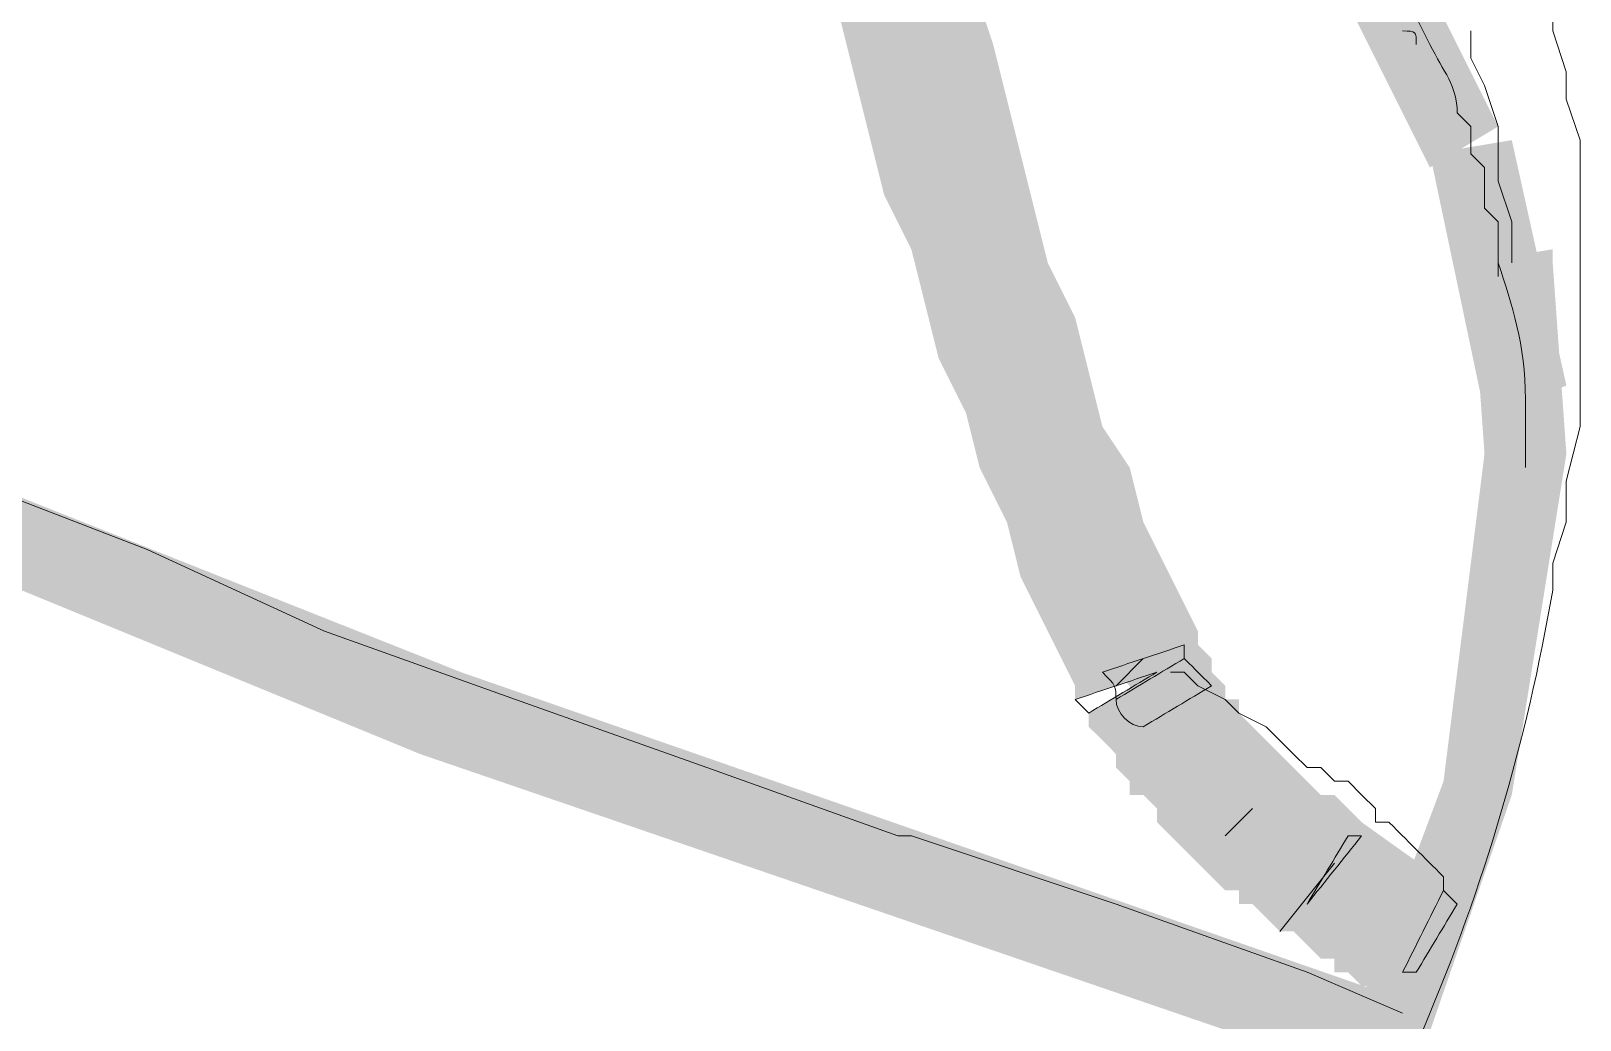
# Model space of a CAD drawing. Header units: millimetres. Extents: x -71336 to -35435, y -26189 to 22712.
# Drawn here: x -41049 to -41046.577, y -5453.577 to -5452.029 of the extents above; entities that cross this region are included whole.
import ezdxf
from ezdxf.enums import TextEntityAlignment as Align

# ---------------------------------------------------------------- set-up
doc = ezdxf.new("R2010")
doc.units = ezdxf.units.MM
doc.layers.add('SC - Equipment', color=7, linetype='Continuous', lineweight=13)
doc.styles.get("Standard").update_dxf_attribs({"font": 'arial.ttf', "height": 35})

# ---------------------------------------------------------------- blocks, each defined once
blk = doc.blocks.new('BARCO CLICKSHARE BUTTON WITH TEXT - SCHEMATIC')
at = {"layer": 'SC - Equipment', "lineweight": 0, "transparency": 33554687}
for points in [[(-6.0631, -9.7777), (-6.0631, -9.8631), (-6.1271, -9.8845), (-6.0631, -9.8631), (-6.0417, -9.9485), (-6.1058, -9.9485), (-6.0417, -9.9485), (-6.0204, -10.0339), (-6.0844, -10.0339), (-6.0204, -10.0339), (-6.0204, -10.1193), (-6.0844, -10.1193), (-6.0204, -10.0979), (-5.999, -10.1833), (-5.9777, -10.2687), (-5.9563, -10.3541), (-6.0204, -10.3541), (-5.9563, -10.3328), (-5.935, -10.4182), (-5.999, -10.4395), (-5.935, -10.4182), (-5.9136, -10.5036), (-5.9777, -10.5249), (-5.9136, -10.5036), (-5.8923, -10.589), (-5.9563, -10.6103), (-5.8923, -10.589), (-5.8709, -10.6744), (-5.935, -10.6957), (-5.8709, -10.6744), (-5.8282, -10.7598), (-5.8923, -10.7811), (-5.8282, -10.7598), (-5.8069, -10.8451), (-5.8709, -10.8665), (-5.8069, -10.8451), (-5.7855, -10.9305), (-5.7428, -11.0159), (-5.7215, -11.1013), (-5.7642, -11.1227), (-5.7215, -11.1013), (-5.6788, -11.1867), (-5.7428, -11.2081), (-5.6788, -11.1867), (-5.6361, -11.2721), (-5.7002, -11.2935), (-5.6361, -11.2721), (-5.6148, -11.3575), (-5.6148, -11.3575), (-5.5934, -11.3789), (-5.7215, -11.4216), (-5.7215, -11.4002), (-5.7215, -11.4002), (-5.7642, -11.3148), (-5.7642, -11.3148), (-5.8069, -11.2294), (-5.8069, -11.2294), (-5.8282, -11.144), (-5.8282, -11.144), (-5.8709, -11.0586), (-5.8709, -11.0586), (-5.8923, -10.9732), (-5.8923, -10.9732), (-5.935, -10.8878), (-5.935, -10.8878), (-5.9563, -10.8025), (-5.9563, -10.8025), (-5.9777, -10.7171), (-5.9777, -10.7171), (-6.0204, -10.6317), (-6.0204, -10.6317), (-6.0417, -10.5463), (-6.0417, -10.5463), (-6.0631, -10.4609), (-6.0631, -10.4609), (-6.0844, -10.3755), (-6.0844, -10.3755), (-6.1058, -10.2901), (-6.1058, -10.2901), (-6.1271, -10.2047), (-6.1271, -10.2047), (-6.1271, -10.1406), (-6.1271, -10.1406), (-6.1485, -10.0552), (-6.1485, -10.0552), (-6.1698, -9.9698), (-6.1698, -9.9698), (-6.1912, -9.8845), (-6.1912, -9.8845), (-6.1912, -9.7991)], [(-5.6788, -11.3789), (-5.7002, -11.3362), (-5.7002, -11.3362), (-5.7429, -11.2508), (-5.7429, -11.2508), (-5.7642, -11.1654), (-5.7642, -11.1654), (-5.8069, -11.08), (-5.8069, -11.08), (-5.8282, -10.9946), (-5.8282, -10.9946), (-5.8496, -10.9732), (-5.8496, -10.9732), (-5.8709, -10.8878), (-5.8709, -10.8878), (-5.9136, -10.8025), (-5.9136, -10.8025), (-5.935, -10.7171), (-5.935, -10.7171), (-5.9563, -10.6317), (-5.9563, -10.6317), (-5.9777, -10.5463), (-5.9777, -10.5463), (-5.999, -10.4609), (-5.999, -10.4609), (-6.0417, -10.3755), (-6.0417, -10.3755), (-6.0417, -10.2901), (-6.0417, -10.2901), (-6.0631, -10.2047), (-6.0631, -10.2047), (-6.0844, -10.1193), (-6.0844, -10.1193), (-6.1058, -10.0339), (-6.1058, -10.0339), (-6.1271, -9.9485), (-6.1271, -9.9485), (-6.1271, -9.8845), (-6.1271, -9.8845), (-6.1485, -9.7991), (-6.0204, -9.7777), (-6.0204, -9.8631), (-6.0631, -9.8631), (-6.0204, -9.8631), (-5.999, -9.9272), (-6.0631, -9.9485), (-5.999, -9.9272), (-5.9777, -10.0125), (-5.9563, -10.0979), (-5.9563, -10.1833), (-5.935, -10.2687), (-5.9136, -10.3328), (-5.8923, -10.4182), (-5.9563, -10.4395), (-5.8923, -10.4182), (-5.8709, -10.5036), (-5.8282, -10.589), (-5.8923, -10.6103), (-5.8282, -10.589), (-5.8069, -10.6744), (-5.7856, -10.7598), (-5.8496, -10.7811), (-5.7856, -10.7598), (-5.7642, -10.8451), (-5.8069, -10.8665), (-5.7642, -10.8451), (-5.7215, -10.9305), (-5.7215, -10.9305), (-5.7215, -10.9519), (-5.7215, -10.9519), (-5.6788, -11.0373), (-5.7429, -11.0586), (-5.6788, -11.0373), (-5.6575, -11.1013), (-5.6148, -11.1867), (-5.6788, -11.2294), (-5.6148, -11.1867), (-5.5721, -11.2721), (-5.6361, -11.3148), (-5.5721, -11.2721), (-5.5507, -11.3362)], [(-5.9777, -9.7777), (-5.9777, -9.8418), (-6.0417, -9.8631), (-5.9777, -9.8418), (-5.9563, -9.9272), (-5.9563, -10.0125), (-5.935, -10.0766), (-5.999, -10.0979), (-5.935, -10.0766), (-5.9136, -10.162), (-5.9777, -10.1833), (-5.9136, -10.162), (-5.8923, -10.2474), (-5.9563, -10.2474), (-5.8923, -10.2474), (-5.8709, -10.3328), (-5.8496, -10.3968), (-5.9136, -10.4182), (-5.8496, -10.3968), (-5.8282, -10.4822), (-5.8923, -10.5036), (-5.8282, -10.4822), (-5.8069, -10.5676), (-5.8709, -10.589), (-5.8069, -10.5676), (-5.7856, -10.653), (-5.7642, -10.7384), (-5.8282, -10.7598), (-5.7642, -10.7384), (-5.7215, -10.8238), (-5.7856, -10.8451), (-5.7215, -10.8238), (-5.7002, -10.9092), (-5.6788, -10.9946), (-5.6361, -11.0586), (-5.7002, -11.1013), (-5.6361, -11.0586), (-5.6148, -11.144), (-5.6575, -11.1867), (-5.6148, -11.144), (-5.5721, -11.2294), (-5.5294, -11.3148), (-5.5294, -11.3148), (-5.5294, -11.3362), (-5.6361, -11.4002), (-5.6575, -11.3789), (-5.6575, -11.3789), (-5.6788, -11.2935), (-5.6788, -11.2935), (-5.7215, -11.2081), (-5.7215, -11.2081), (-5.7642, -11.1227), (-5.7642, -11.1227), (-5.7856, -11.0373), (-5.7856, -11.0373), (-5.8282, -10.9519), (-5.8282, -10.9519), (-5.8496, -10.8665), (-5.8496, -10.8665), (-5.8709, -10.7811), (-5.8709, -10.7811), (-5.9136, -10.6957), (-5.9136, -10.6957), (-5.935, -10.6103), (-5.935, -10.6103), (-5.9563, -10.5249), (-5.9563, -10.5249), (-5.9777, -10.4395), (-5.9777, -10.4395), (-5.999, -10.3541), (-5.999, -10.3541), (-6.0204, -10.2687), (-6.0204, -10.2687), (-6.0417, -10.1833), (-6.0417, -10.1833), (-6.0631, -10.1193), (-6.0631, -10.1193), (-6.0844, -10.0339), (-6.0844, -10.0339), (-6.0844, -9.9485), (-6.0844, -9.9485), (-6.1058, -9.8631), (-6.1058, -9.8631), (-6.1058, -9.7777)], [(-5.3372, -10.0339), (-5.2305, -10.1833), (-5.0597, -10.5249), (-5.1664, -10.589), (-5.3372, -10.2474), (-5.444, -10.1193)], [(-8.2407, -10.7598), (-6.6822, -11.3789), (-5.2091, -11.8912), (-5.2518, -12.0193), (-6.7462, -11.507), (-8.3047, -10.8665)], [(-4.9529, -11.0373), (-5.0383, -11.571), (-5.2305, -12.1261), (-5.508, -12.5957), (-5.6148, -12.5317), (-5.3372, -12.062), (-5.1451, -11.5497), (-5.081, -11.0373)], [(-5.3586, -11.7204), (-5.3586, -11.7204), (-5.3586, -11.7204), (-5.3799, -11.6991), (-5.3799, -11.6991), (-5.4013, -11.6777), (-5.4013, -11.6777), (-5.4226, -11.6564), (-5.4226, -11.6564), (-5.444, -11.6564), (-5.444, -11.6564), (-5.4653, -11.6351), (-5.4653, -11.6351), (-5.4867, -11.6137), (-5.4867, -11.6137), (-5.4867, -11.5924), (-5.4867, -11.5924), (-5.508, -11.571), (-5.508, -11.571), (-5.5294, -11.571), (-5.5294, -11.571), (-5.5294, -11.5497), (-5.5294, -11.5497), (-5.5507, -11.5283), (-5.5507, -11.5283), (-5.5721, -11.5283), (-5.5721, -11.5283), (-5.5721, -11.507), (-5.5721, -11.507), (-5.5934, -11.4856), (-5.5934, -11.4856), (-5.5934, -11.4643), (-5.5934, -11.4643), (-5.6148, -11.4429), (-5.6148, -11.4429), (-5.6148, -11.4429), (-5.6148, -11.4429), (-5.6361, -11.4216), (-5.6361, -11.4216), (-5.6361, -11.4002), (-5.5294, -11.3362), (-5.508, -11.3575), (-5.508, -11.3789), (-5.508, -11.3789), (-5.4867, -11.4002), (-5.4867, -11.4216), (-5.4653, -11.4216), (-5.4653, -11.4429), (-5.444, -11.4643), (-5.444, -11.4643), (-5.4226, -11.4856), (-5.4653, -11.5283), (-5.4226, -11.4856), (-5.4226, -11.4856), (-5.4653, -11.5283), (-5.4226, -11.4856), (-5.4013, -11.507), (-5.3799, -11.5283), (-5.3799, -11.5283), (-5.3586, -11.5497), (-5.3372, -11.571), (-5.3159, -11.571), (-5.2945, -11.5924), (-5.2732, -11.6137), (-5.3159, -11.6564), (-5.2945, -11.6137), (-5.2732, -11.6137)], [(-5.5934, -11.3789), (-5.5934, -11.4002), (-5.5721, -11.4216), (-5.5721, -11.4216), (-5.5507, -11.4429), (-5.5507, -11.4429), (-5.5294, -11.4643), (-5.5294, -11.4856), (-5.508, -11.507), (-5.508, -11.507), (-5.4867, -11.5283), (-5.4653, -11.5497), (-5.4653, -11.571), (-5.444, -11.571), (-5.4867, -11.6137), (-5.444, -11.571), (-5.444, -11.5924), (-5.5294, -11.6777), (-5.5294, -11.6777), (-5.5294, -11.6777), (-5.5507, -11.6564), (-5.5507, -11.6564), (-5.5721, -11.6351), (-5.5721, -11.6351), (-5.5934, -11.6137), (-5.5934, -11.6137), (-5.5934, -11.5924), (-5.5934, -11.5924), (-5.6148, -11.571), (-5.6148, -11.571), (-5.6361, -11.571), (-5.6361, -11.571), (-5.6361, -11.5497), (-5.6361, -11.5497), (-5.6575, -11.5283), (-5.6575, -11.5283), (-5.6575, -11.507), (-5.6575, -11.507), (-5.6788, -11.4856), (-5.6788, -11.4856), (-5.6788, -11.4856), (-5.6788, -11.4856), (-5.7002, -11.4643), (-5.7002, -11.4643), (-5.7002, -11.4429)], [(-5.4867, -11.6351), (-5.4867, -11.6351), (-5.4867, -11.6351), (-5.4867, -11.6351), (-5.4867, -11.6351), (-5.508, -11.6137), (-5.508, -11.6137), (-5.5294, -11.5924), (-5.5294, -11.5924), (-5.5507, -11.571), (-5.5507, -11.571), (-5.5507, -11.571), (-5.5507, -11.571), (-5.5721, -11.5497), (-5.5721, -11.5497), (-5.5934, -11.5283), (-5.5934, -11.5283), (-5.5934, -11.507), (-5.5934, -11.507), (-5.6148, -11.4856), (-5.6148, -11.4856), (-5.6148, -11.4643), (-5.508, -11.4002), (-5.508, -11.4216), (-5.4867, -11.4429), (-5.4867, -11.4429), (-5.4653, -11.4643), (-5.4653, -11.4856), (-5.444, -11.4856), (-5.444, -11.507), (-5.4226, -11.5283), (-5.4013, -11.5283), (-5.4013, -11.5497), (-5.444, -11.5924), (-5.4013, -11.5497), (-5.4013, -11.5497)], [(-5.3586, -11.7418), (-5.3799, -11.7204), (-5.3799, -11.7204), (-5.3799, -11.7204), (-5.3799, -11.7204), (-5.4013, -11.7204), (-5.4013, -11.7204), (-5.4226, -11.6991), (-5.4226, -11.6991), (-5.4226, -11.6991), (-5.4226, -11.6991), (-5.444, -11.6777), (-5.444, -11.6777), (-5.444, -11.6777), (-5.444, -11.6777), (-5.4653, -11.6564), (-5.4653, -11.6564), (-5.4653, -11.6564), (-5.4653, -11.6564), (-5.4867, -11.6351), (-5.4013, -11.5497), (-5.3799, -11.5497), (-5.3799, -11.571), (-5.4226, -11.6137), (-5.3799, -11.571), (-5.3586, -11.571), (-5.3586, -11.5924), (-5.4013, -11.6351), (-5.3586, -11.5924), (-5.3372, -11.5924), (-5.3799, -11.6351), (-5.3372, -11.5924), (-5.3372, -11.5924), (-5.3159, -11.6137), (-5.3586, -11.6564), (-5.3159, -11.6137), (-5.3159, -11.6137), (-5.3586, -11.6777), (-5.3159, -11.6137), (-5.2945, -11.6351), (-5.2945, -11.6351)], [(-5.444, -11.5924), (-5.4226, -11.5924), (-5.4226, -11.6137), (-5.4653, -11.6564), (-5.4226, -11.6137), (-5.4013, -11.6137), (-5.444, -11.6564), (-5.4013, -11.6137), (-5.4013, -11.6137), (-5.444, -11.6777), (-5.4013, -11.6137), (-5.3799, -11.6351), (-5.4226, -11.6777), (-5.3799, -11.6351), (-5.3799, -11.6351), (-5.4013, -11.6991), (-5.3799, -11.6351), (-5.3586, -11.6564), (-5.4013, -11.6991), (-5.3586, -11.6564), (-5.3586, -11.6564), (-5.3799, -11.6991), (-5.3586, -11.6564), (-5.3372, -11.6564), (-5.3799, -11.7204), (-5.3372, -11.6564), (-5.3159, -11.6777), (-5.4013, -11.7845), (-5.4226, -11.7631), (-5.4226, -11.7631), (-5.4226, -11.7631), (-5.4226, -11.7631), (-5.444, -11.7418), (-5.444, -11.7418), (-5.444, -11.7418), (-5.444, -11.7418), (-5.4653, -11.7418), (-5.4653, -11.7204), (-5.4653, -11.7204), (-5.4653, -11.7204), (-5.4867, -11.7204), (-5.4867, -11.7204), (-5.508, -11.6991), (-5.508, -11.6991), (-5.508, -11.6991), (-5.508, -11.6991), (-5.5294, -11.6777)], [(-5.2091, -11.8485), (-5.2091, -11.8272), (-5.2091, -11.8272), (-5.2305, -11.8272), (-5.2305, -11.8272), (-5.2305, -11.8272), (-5.2305, -11.8272), (-5.2518, -11.8058), (-5.2518, -11.8058), (-5.2518, -11.8058), (-5.2732, -11.8058), (-5.2732, -11.8058), (-5.2732, -11.8058), (-5.2945, -11.7845), (-5.2945, -11.7845), (-5.3159, -11.7845), (-5.3159, -11.7845), (-5.3159, -11.7631), (-5.3159, -11.7631), (-5.3372, -11.7631), (-5.3372, -11.7631), (-5.3586, -11.7418), (-5.2732, -11.6351), (-5.2732, -11.6564), (-5.2945, -11.6991), (-5.2732, -11.6564), (-5.2518, -11.6564), (-5.2945, -11.7204), (-5.2518, -11.6564), (-5.2305, -11.6777), (-5.2732, -11.7204), (-5.2305, -11.6777), (-5.2305, -11.6777), (-5.2518, -11.7418), (-5.2305, -11.6777), (-5.2091, -11.6777), (-5.2518, -11.7418), (-5.2091, -11.6777), (-5.1878, -11.6991), (-5.2305, -11.7418), (-5.1878, -11.6991), (-5.1878, -11.6991), (-5.1878, -11.6991), (-5.1664, -11.6991), (-5.2091, -11.7631), (-5.1664, -11.6991), (-5.1664, -11.7204), (-5.1878, -11.7631), (-5.1664, -11.7204), (-5.1451, -11.7204), (-5.1451, -11.7204), (-5.1451, -11.7204)], [(-5.3159, -11.6777), (-5.3159, -11.6777), (-5.3372, -11.7418), (-5.3159, -11.6777), (-5.2945, -11.6991), (-5.3372, -11.7418), (-5.2945, -11.6991), (-5.2732, -11.6991), (-5.3159, -11.7631), (-5.2732, -11.6991), (-5.2732, -11.7204), (-5.3159, -11.7631), (-5.2732, -11.7204), (-5.2518, -11.7204), (-5.2945, -11.7845), (-5.2518, -11.7204), (-5.2305, -11.7418), (-5.2305, -11.7418), (-5.2518, -11.8058), (-5.2305, -11.7418), (-5.2091, -11.7418), (-5.2305, -11.8058), (-5.2091, -11.7418), (-5.1878, -11.7631), (-5.1664, -11.7631), (-5.2091, -11.8272), (-5.1664, -11.7631), (-5.1664, -11.7845), (-5.2091, -11.8912), (-5.2305, -11.8912), (-5.2305, -11.8699), (-5.2518, -11.8699), (-5.2518, -11.8699), (-5.2732, -11.8699), (-5.2732, -11.8699), (-5.2945, -11.8485), (-5.2945, -11.8485), (-5.2945, -11.8485), (-5.3159, -11.8485), (-5.3159, -11.8272), (-5.3159, -11.8272), (-5.3372, -11.8272), (-5.3372, -11.8272), (-5.3586, -11.8058), (-5.3586, -11.8058), (-5.3586, -11.8058), (-5.3586, -11.8058), (-5.3799, -11.7845), (-5.3799, -11.7845), (-5.4013, -11.7845)]]:
    blk.add_hatch(color=7, dxfattribs=at).paths.add_polyline_path(points)
at = {"layer": 'SC - Equipment', "color": 7, "lineweight": 0, "transparency": 33554687}
for points in [[(-4.9743, -11.2294), (-4.9743, -11.2081), (-4.953, -11.144), (-4.953, -11.08), (-4.9316, -10.9946), (-4.9316, -10.9305), (-4.9316, -10.8665), (-4.9316, -10.8025), (-4.9316, -10.7384), (-4.9316, -10.6744), (-4.9316, -10.6103), (-4.9316, -10.5463), (-4.953, -10.4822), (-4.953, -10.4395), (-4.9743, -10.3755), (-4.9743, -10.3114)], [(-5.1024, -10.3755), (-5.1024, -10.4182), (-5.081, -10.4609), (-5.0597, -10.5249), (-5.0597, -10.5676), (-5.0597, -10.6103), (-5.0383, -10.6744), (-5.0383, -10.7171), (-5.0383, -10.7384)], [(-5.1664, -10.3968), (-5.1878, -10.3541), (-5.1878, -10.3328), (-5.2091, -10.3114), (-5.2305, -10.2901), (-5.2305, -10.2474), (-5.2518, -10.226), (-5.2732, -10.2047), (-5.2945, -10.1833), (-5.3159, -10.1406), (-5.3159, -10.1193), (-5.3372, -10.0979), (-5.3586, -10.0766)], [(-5.1664, -10.3968), (-5.1664, -10.3968)], [(-5.1664, -10.3968), (-5.1664, -10.3968)], [(-5.0597, -10.7384), (-5.0597, -10.6957), (-5.0597, -10.6744), (-5.081, -10.653), (-5.081, -10.6317), (-5.081, -10.6103), (-5.081, -10.589), (-5.1024, -10.5676), (-5.1024, -10.5463), (-5.1024, -10.5249), (-5.1237, -10.5036)], [(-5.2091, -11.9126), (-5.3586, -11.8485), (-5.6575, -11.7418), (-5.9777, -11.6351), (-5.999, -11.6351), (-6.2979, -11.5283), (-6.5968, -11.4216), (-6.8957, -11.3148), (-7.1732, -11.1867), (-7.4507, -11.08), (-7.7283, -10.9732), (-7.9845, -10.8665), (-8.2407, -10.7598)], [(-5.0597, -10.7384), (-5.0597, -10.7384)], [(-5.6148, -11.3575), (-5.6575, -11.4002)], [(-5.2518, -11.5924), (-5.2732, -11.571), (-5.2945, -11.5497), (-5.3159, -11.5497), (-5.3372, -11.5283), (-5.3586, -11.5283), (-5.3799, -11.507), (-5.4013, -11.4856), (-5.4226, -11.4643), (-5.4653, -11.4429), (-5.4867, -11.4216), (-5.5294, -11.4002), (-5.5507, -11.3789), (-5.5721, -11.3789)], [(-5.444, -11.5924), (-5.4867, -11.6351)]]:
    blk.add_lwpolyline(points, dxfattribs=at)
blk.add_lwpolyline([(-4.9743, -11.2508, -0.117027), (-5.5294, -12.553)], format="xyb", dxfattribs=at)
blk.add_lwpolyline([(-5.3159, -11.6777), (-5.4013, -11.7845)], close=True, dxfattribs=at)
for points in [[(-5.1878, -10.3968), (-5.1878, -10.3755), (-5.1878, -10.3755), (-5.2091, -10.3755)], [(-5.1237, -10.5036), (-5.1237, -10.4609), (-5.1451, -10.4395), (-5.1664, -10.3968)], [(-4.9743, -11.2508), (-4.9743, -11.2294), (-4.9743, -11.2294), (-4.9743, -11.2294)]]:
    blk.add_open_spline(points, degree=3, dxfattribs=at)
for points, knots in [([(-5.017, -11.0586), (-5.017, -11.0159), (-5.017, -10.9732), (-5.017, -10.9519), (-5.017, -10.8665), (-5.0383, -10.8025), (-5.0597, -10.7384), (-5.0597, -10.7455), (-5.0597, -10.7526), (-5.0597, -10.7598)], [0, 0, 0, 0, 1, 1, 1, 2, 2, 2, 3, 3, 3, 3]), ([(-5.5507, -11.3575), (-5.5863, -11.3789), (-5.6219, -11.4002), (-5.6575, -11.4216), (-5.6575, -11.4002), (-5.6575, -11.4002), (-5.6788, -11.3789), (-5.6361, -11.3646), (-5.5934, -11.3504), (-5.5507, -11.3362), (-5.5507, -11.3362), (-5.5507, -11.3575), (-5.5507, -11.3575)], [0, 0, 0, 0, 1, 1, 1, 2, 2, 2, 3, 3, 3, 4, 4, 4, 4]), ([(-5.508, -11.4002), (-5.5436, -11.4216), (-5.5792, -11.4429), (-5.6148, -11.4643), (-5.6361, -11.4643), (-5.6575, -11.4429), (-5.6575, -11.4216), (-5.6219, -11.4002), (-5.5863, -11.3789), (-5.5507, -11.3575), (-5.5294, -11.3789), (-5.5294, -11.3789), (-5.508, -11.4002)], [0, 0, 0, 0, 1, 1, 1, 2, 2, 2, 3, 3, 3, 4, 4, 4, 4]), ([(-5.7002, -11.4429), (-5.7002, -11.4429), (-5.7215, -11.4216), (-5.7215, -11.4216), (-5.6788, -11.4073), (-5.6361, -11.3931), (-5.5934, -11.3789), (-5.629, -11.4002), (-5.6646, -11.4216), (-5.7002, -11.4429)], [0, 0, 0, 0, 1, 1, 1, 2, 2, 2, 3, 3, 3, 3]), ([(-5.1451, -11.7204), (-5.1451, -11.7204), (-5.1237, -11.7418), (-5.1237, -11.7418), (-5.1451, -11.7774), (-5.1664, -11.813), (-5.1878, -11.8485), (-5.1878, -11.8485), (-5.1878, -11.8485), (-5.2091, -11.8485), (-5.1878, -11.8058), (-5.1664, -11.7631), (-5.1451, -11.7204), (-5.1451, -11.7133), (-5.1451, -11.7062), (-5.1451, -11.6991), (-5.1522, -11.692), (-5.1593, -11.6849), (-5.1664, -11.6777), (-5.1736, -11.6706), (-5.1807, -11.6635), (-5.1878, -11.6564), (-5.1949, -11.6493), (-5.202, -11.6422), (-5.2091, -11.6351), (-5.2163, -11.6279), (-5.2234, -11.6208), (-5.2305, -11.6137), (-5.2376, -11.6137), (-5.2447, -11.6137), (-5.2518, -11.6137), (-5.2518, -11.6066), (-5.2518, -11.5995), (-5.2518, -11.5924)], [0, 0, 0, 0, 1, 1, 1, 2, 2, 2, 3, 3, 3, 4, 4, 4, 5, 5, 5, 6, 6, 6, 7, 7, 7, 8, 8, 8, 9, 9, 9, 10, 10, 10, 11, 11, 11, 11]), ([(-5.2945, -11.6351), (-5.2945, -11.6351), (-5.2732, -11.6351), (-5.2732, -11.6351), (-5.3016, -11.6706), (-5.3301, -11.7062), (-5.3586, -11.7418), (-5.3372, -11.7062), (-5.3159, -11.6706), (-5.2945, -11.6351)], [0, 0, 0, 0, 1, 1, 1, 2, 2, 2, 3, 3, 3, 3])]:
    blk.add_open_spline(points, degree=3, knots=knots, dxfattribs=at)
for points in [[(-5.0383, -10.5463), (-4.9529, -10.9305), (-5.1664, -10.5676), (-5.081, -10.9732)], [(-4.9743, -10.7171), (-4.9743, -10.7384), (-5.1024, -10.7384)], [(-4.9743, -10.7384), (-4.9529, -11.0373), (-5.1024, -10.7384), (-5.081, -11.0373)], [(-5.2732, -11.6137), (-5.1237, -11.7204), (-5.3586, -11.7204), (-5.2091, -11.8272)]]:
    blk.add_solid(points, dxfattribs=at)
at = {"ltscale": 5}
for tag, p in [('MAKE', (0, 10.9753)), ('MODEL', (0, 5.9753))]:
    blk.add_attdef(tag, text='', height=2.5, dxfattribs=at).set_placement(p, align=Align.MIDDLE_CENTER)
at = {"ltscale": 5, "flags": 1}
for tag, p in [('ROOM_TYPE', (45, -5)), ('LOCATION', (45, -10)), ('RACK_EQUIPMENT_(Y/N)', (45, -15)), ('IP_(Y/N)', (45, -30)), ('POE(WATT)', (45, -35)), ('AMP(@240V)', (45, -40)), ('WATT', (45, -45)), ('BTU/H', (45, -50)), ('WEIGHT(KG)', (45, -55)), ('TRANSFORMER_TAPS', (45, -60))]:
    blk.add_attdef(tag, p, '', height=2.5, dxfattribs=at)
for tag, p in [('DESCRIPTION', (56.9608, -23.892)), ('BRACKET', (53.1547, -63.4953))]:
    blk.add_attdef(tag, text='', height=2.5, dxfattribs=at).set_placement(p, align=Align.MIDDLE_CENTER)

msp = doc.modelspace()

# ---------------------------------------------------------------- block references
at = {"ltscale": 5}
msp.add_blockref('BARCO CLICKSHARE BUTTON WITH TEXT - SCHEMATIC', (-41041.6451, -5441.6538), dxfattribs=at)

doc.saveas('drawing.dxf')
